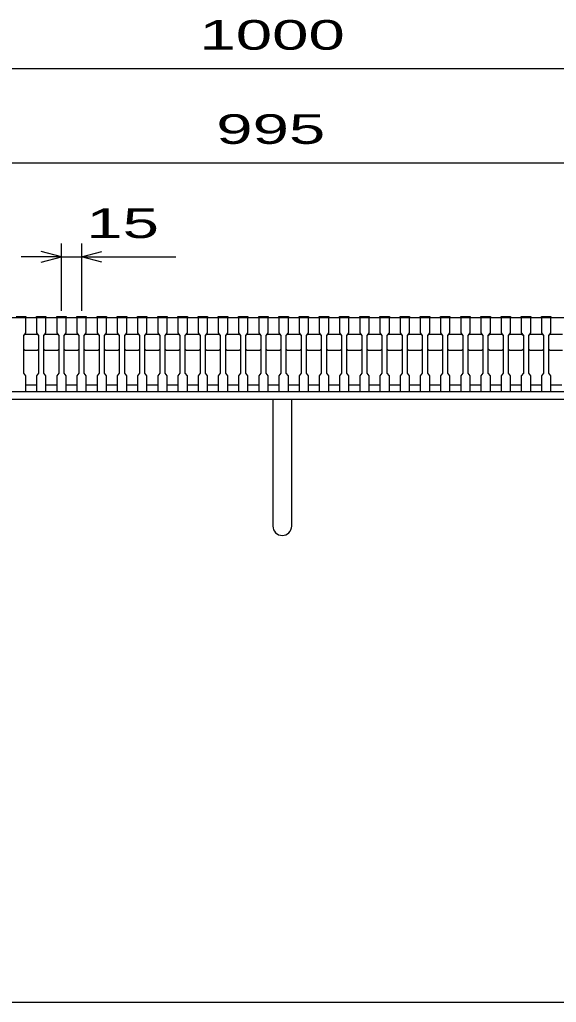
# Model space of a CAD drawing. Units: millimetres, scale not verified. Extents: x -1820 to 1731, y -1282 to 1054.
# Drawn here: x -1116 to -718, y -1146 to -416 of the extents above; entities that cross this region are included whole.
import ezdxf
from ezdxf.enums import TextEntityAlignment as Align

# ---------------------------------------------------------------- set-up
doc = ezdxf.new("R2010")
doc.units = ezdxf.units.MM
doc.header["$LTSCALE"] = 10
for name, color, linetype, lineweight in [('0_2', 150, 'Continuous', 25), ('16', 3, 'Continuous', 25), ('19', 6, 'Continuous', 25), ('22', 2, 'Continuous', 25)]:
    doc.layers.add(name, color=color, linetype=linetype, lineweight=lineweight)
doc.styles.add('ベクトル', font='')
doc.styles.get('ベクトル').set_extended_font_data('ベクトル')

msp = doc.modelspace()

# ---------------------------------------------------------------- linework, layer by layer
at = {"layer": '0_2'}
msp.add_line((1731, -1146.5), (-1729, -1146.5), dxfattribs=at)
at = {"layer": '16'}
for p, q in [((-1419, -637.5), (-424, -637.5)), ((-1119, -636.8), (-1112, -636.8)), ((-1112, -637.5), (-1119, -637.5)), ((-1112, -636.8), (-1112, -637.5)), ((-1112, -649), (-1112, -637.5)), ((-1104, -637.5), (-1104, -636.8)), ((-1104, -636.8), (-1097, -636.8)), ((-1104, -637.5), (-1104, -649)), ((-1097, -637.5), (-1104, -637.5)), ((-1097, -636.8), (-1097, -637.5)), ((-1097, -649), (-1097, -637.5)), ((-1089, -637.5), (-1089, -636.8)), ((-1089, -636.8), (-1082, -636.8)), ((-1089, -637.5), (-1089, -649)), ((-1082, -637.5), (-1089, -637.5)), ((-1082, -636.8), (-1082, -637.5)), ((-1082, -649), (-1082, -637.5)), ((-1074, -637.5), (-1074, -636.8)), ((-1074, -636.8), (-1067, -636.8)), ((-1074, -637.5), (-1074, -649)), ((-1067, -637.5), (-1074, -637.5)), ((-1067, -636.8), (-1067, -637.5)), ((-1067, -649), (-1067, -637.5)), ((-1059, -637.5), (-1059, -636.8)), ((-1059, -636.8), (-1052, -636.8)), ((-1059, -637.5), (-1059, -649)), ((-1052, -637.5), (-1059, -637.5)), ((-1052, -636.8), (-1052, -637.5)), ((-1052, -649), (-1052, -637.5)), ((-1044, -637.5), (-1044, -636.8)), ((-1044, -636.8), (-1037, -636.8)), ((-1044, -637.5), (-1044, -649)), ((-1037, -637.5), (-1044, -637.5)), ((-1037, -636.8), (-1037, -637.5)), ((-1037, -649), (-1037, -637.5)), ((-1029, -637.5), (-1029, -636.8)), ((-1029, -636.8), (-1022, -636.8)), ((-1029, -637.5), (-1029, -649)), ((-1022, -637.5), (-1029, -637.5)), ((-1022, -636.8), (-1022, -637.5)), ((-1022, -649), (-1022, -637.5)), ((-1014, -637.5), (-1014, -636.8)), ((-1014, -636.8), (-1007, -636.8)), ((-1014, -637.5), (-1014, -649)), ((-1007, -637.5), (-1014, -637.5)), ((-1007, -636.8), (-1007, -637.5)), ((-1007, -649), (-1007, -637.5)), ((-999, -637.5), (-999, -636.8)), ((-999, -636.8), (-992, -636.8)), ((-999, -637.5), (-999, -649)), ((-992, -637.5), (-999, -637.5)), ((-992, -636.8), (-992, -637.5)), ((-992, -649), (-992, -637.5)), ((-984, -637.5), (-984, -636.8)), ((-984, -636.8), (-977, -636.8)), ((-984, -637.5), (-984, -649)), ((-977, -637.5), (-984, -637.5)), ((-977, -636.8), (-977, -637.5)), ((-977, -649), (-977, -637.5)), ((-969, -637.5), (-969, -636.8)), ((-969, -636.8), (-962, -636.8)), ((-969, -637.5), (-969, -649)), ((-962, -637.5), (-969, -637.5)), ((-962, -636.8), (-962, -637.5)), ((-962, -649), (-962, -637.5)), ((-954, -637.5), (-954, -636.8)), ((-954, -636.8), (-947, -636.8)), ((-954, -637.5), (-954, -649)), ((-947, -637.5), (-954, -637.5)), ((-947, -636.8), (-947, -637.5)), ((-947, -649), (-947, -637.5)), ((-939, -637.5), (-939, -636.8)), ((-939, -636.8), (-932, -636.8)), ((-939, -637.5), (-939, -649)), ((-932, -637.5), (-939, -637.5)), ((-932, -636.8), (-932, -637.5)), ((-932, -649), (-932, -637.5)), ((-924, -637.5), (-924, -636.8)), ((-924, -636.8), (-917, -636.8)), ((-924, -637.5), (-924, -649)), ((-917, -637.5), (-924, -637.5)), ((-917, -636.8), (-917, -637.5)), ((-917, -649), (-917, -637.5)), ((-909, -637.5), (-909, -636.8)), ((-909, -636.8), (-902, -636.8)), ((-909, -637.5), (-909, -649)), ((-902, -637.5), (-909, -637.5)), ((-902, -636.8), (-902, -637.5)), ((-902, -649), (-902, -637.5)), ((-894, -637.5), (-894, -636.8)), ((-894, -636.8), (-887, -636.8)), ((-894, -637.5), (-894, -649)), ((-887, -637.5), (-894, -637.5)), ((-887, -636.8), (-887, -637.5)), ((-887, -649), (-887, -637.5)), ((-879, -637.5), (-879, -636.8)), ((-879, -636.8), (-872, -636.8)), ((-879, -637.5), (-879, -649)), ((-872, -637.5), (-879, -637.5)), ((-872, -636.8), (-872, -637.5)), ((-872, -649), (-872, -637.5)), ((-864, -637.5), (-864, -636.8)), ((-864, -636.8), (-857, -636.8)), ((-864, -637.5), (-864, -649)), ((-857, -637.5), (-864, -637.5)), ((-857, -636.8), (-857, -637.5)), ((-857, -649), (-857, -637.5)), ((-849, -637.5), (-849, -636.8)), ((-849, -636.8), (-842, -636.8)), ((-849, -637.5), (-849, -649)), ((-842, -637.5), (-849, -637.5)), ((-842, -636.8), (-842, -637.5)), ((-842, -649), (-842, -637.5)), ((-834, -637.5), (-834, -636.8)), ((-834, -636.8), (-827, -636.8)), ((-834, -637.5), (-834, -649)), ((-827, -637.5), (-834, -637.5)), ((-827, -636.8), (-827, -637.5)), ((-827, -649), (-827, -637.5)), ((-819, -637.5), (-819, -636.8)), ((-819, -636.8), (-812, -636.8)), ((-819, -637.5), (-819, -649)), ((-812, -637.5), (-819, -637.5)), ((-812, -636.8), (-812, -637.5)), ((-812, -649), (-812, -637.5)), ((-804, -637.5), (-804, -636.8)), ((-804, -636.8), (-797, -636.8)), ((-804, -637.5), (-804, -649)), ((-797, -637.5), (-804, -637.5)), ((-797, -636.8), (-797, -637.5)), ((-797, -649), (-797, -637.5)), ((-789, -637.5), (-789, -636.8)), ((-789, -636.8), (-782, -636.8)), ((-789, -637.5), (-789, -649)), ((-782, -637.5), (-789, -637.5)), ((-782, -636.8), (-782, -637.5)), ((-782, -649), (-782, -637.5)), ((-774, -637.5), (-774, -636.8)), ((-774, -636.8), (-767, -636.8)), ((-774, -637.5), (-774, -649)), ((-767, -637.5), (-774, -637.5)), ((-767, -636.8), (-767, -637.5)), ((-767, -649), (-767, -637.5)), ((-759, -637.5), (-759, -636.8)), ((-759, -636.8), (-752, -636.8)), ((-759, -637.5), (-759, -649)), ((-752, -637.5), (-759, -637.5)), ((-752, -636.8), (-752, -637.5)), ((-752, -649), (-752, -637.5)), ((-744, -637.5), (-744, -636.8)), ((-744, -636.8), (-737, -636.8)), ((-744, -637.5), (-744, -649)), ((-737, -637.5), (-744, -637.5)), ((-737, -636.8), (-737, -637.5)), ((-737, -649), (-737, -637.5)), ((-729, -637.5), (-729, -636.8)), ((-729, -636.8), (-722, -636.8)), ((-729, -637.5), (-729, -649)), ((-722, -637.5), (-729, -637.5)), ((-722, -636.8), (-722, -637.5)), ((-722, -649), (-722, -637.5)), ((-1113.5, -651), (-1112, -649)), ((-1104, -649), (-1102.5, -651)), ((-1098.5, -651), (-1097, -649)), ((-1089, -649), (-1087.5, -651)), ((-1083.5, -651), (-1082, -649)), ((-1074, -649), (-1072.5, -651)), ((-1068.5, -651), (-1067, -649)), ((-1059, -649), (-1057.5, -651)), ((-1053.5, -651), (-1052, -649)), ((-1044, -649), (-1042.5, -651)), ((-1038.5, -651), (-1037, -649)), ((-1029, -649), (-1027.5, -651)), ((-1023.5, -651), (-1022, -649)), ((-1014, -649), (-1012.5, -651)), ((-1008.5, -651), (-1007, -649)), ((-999, -649), (-997.5, -651)), ((-993.5, -651), (-992, -649)), ((-984, -649), (-982.5, -651)), ((-978.5, -651), (-977, -649)), ((-969, -649), (-967.5, -651)), ((-963.5, -651), (-962, -649)), ((-954, -649), (-952.5, -651)), ((-948.5, -651), (-947, -649)), ((-939, -649), (-937.5, -651)), ((-933.5, -651), (-932, -649)), ((-924, -649), (-922.5, -651)), ((-918.5, -651), (-917, -649)), ((-909, -649), (-907.5, -651)), ((-903.5, -651), (-902, -649)), ((-894, -649), (-892.5, -651)), ((-888.5, -651), (-887, -649)), ((-879, -649), (-877.5, -651)), ((-873.5, -651), (-872, -649)), ((-864, -649), (-862.5, -651)), ((-858.5, -651), (-857, -649)), ((-849, -649), (-847.5, -651)), ((-843.5, -651), (-842, -649)), ((-834, -649), (-832.5, -651)), ((-828.5, -651), (-827, -649)), ((-819, -649), (-817.5, -651)), ((-813.5, -651), (-812, -649)), ((-804, -649), (-802.5, -651)), ((-798.5, -651), (-797, -649)), ((-789, -649), (-787.5, -651)), ((-783.5, -651), (-782, -649)), ((-774, -649), (-772.5, -651)), ((-768.5, -651), (-767, -649)), ((-759, -649), (-757.5, -651)), ((-753.5, -651), (-752, -649)), ((-744, -649), (-742.5, -651)), ((-738.5, -651), (-737, -649)), ((-729, -649), (-727.5, -651)), ((-723.5, -651), (-722, -649)), ((-1113.5, -651), (-1112.5, -650)), ((-1113.5, -679), (-1113.5, -651)), ((-1112.5, -650), (-1103.5, -650)), ((-1103.5, -650), (-1102.5, -651)), ((-1102.5, -651), (-1102.5, -679)), ((-1098.5, -651), (-1097.5, -650)), ((-1098.5, -679), (-1098.5, -651)), ((-1097.5, -650), (-1088.5, -650)), ((-1088.5, -650), (-1087.5, -651)), ((-1087.5, -651), (-1087.5, -679)), ((-1083.5, -651), (-1082.5, -650)), ((-1083.5, -679), (-1083.5, -651)), ((-1082.5, -650), (-1073.5, -650)), ((-1073.5, -650), (-1072.5, -651)), ((-1072.5, -651), (-1072.5, -679)), ((-1068.5, -651), (-1067.5, -650)), ((-1068.5, -679), (-1068.5, -651)), ((-1067.5, -650), (-1058.5, -650)), ((-1058.5, -650), (-1057.5, -651)), ((-1057.5, -651), (-1057.5, -679)), ((-1053.5, -651), (-1052.5, -650)), ((-1053.5, -679), (-1053.5, -651)), ((-1052.5, -650), (-1043.5, -650)), ((-1043.5, -650), (-1042.5, -651)), ((-1042.5, -651), (-1042.5, -679)), ((-1038.5, -651), (-1037.5, -650)), ((-1038.5, -679), (-1038.5, -651)), ((-1037.5, -650), (-1028.5, -650)), ((-1028.5, -650), (-1027.5, -651)), ((-1027.5, -651), (-1027.5, -679)), ((-1023.5, -651), (-1022.5, -650)), ((-1023.5, -679), (-1023.5, -651)), ((-1022.5, -650), (-1013.5, -650)), ((-1013.5, -650), (-1012.5, -651)), ((-1012.5, -651), (-1012.5, -679)), ((-1008.5, -651), (-1007.5, -650)), ((-1008.5, -679), (-1008.5, -651)), ((-1007.5, -650), (-998.5, -650)), ((-998.5, -650), (-997.5, -651)), ((-997.5, -651), (-997.5, -679)), ((-993.5, -651), (-992.5, -650)), ((-993.5, -679), (-993.5, -651)), ((-992.5, -650), (-983.5, -650)), ((-983.5, -650), (-982.5, -651)), ((-982.5, -651), (-982.5, -679)), ((-978.5, -651), (-977.5, -650)), ((-978.5, -679), (-978.5, -651)), ((-977.5, -650), (-968.5, -650)), ((-968.5, -650), (-967.5, -651)), ((-967.5, -651), (-967.5, -679)), ((-963.5, -651), (-962.5, -650)), ((-963.5, -679), (-963.5, -651)), ((-962.5, -650), (-953.5, -650)), ((-953.5, -650), (-952.5, -651)), ((-952.5, -651), (-952.5, -679)), ((-948.5, -651), (-947.5, -650)), ((-948.5, -679), (-948.5, -651)), ((-947.5, -650), (-938.5, -650)), ((-938.5, -650), (-937.5, -651)), ((-937.5, -651), (-937.5, -679)), ((-933.5, -651), (-932.5, -650)), ((-933.5, -679), (-933.5, -651)), ((-932.5, -650), (-923.5, -650)), ((-923.5, -650), (-922.5, -651)), ((-922.5, -651), (-922.5, -679)), ((-918.5, -651), (-917.5, -650)), ((-918.5, -679), (-918.5, -651)), ((-917.5, -650), (-908.5, -650)), ((-908.5, -650), (-907.5, -651)), ((-907.5, -651), (-907.5, -679)), ((-903.5, -651), (-902.5, -650)), ((-903.5, -679), (-903.5, -651)), ((-902.5, -650), (-893.5, -650)), ((-893.5, -650), (-892.5, -651)), ((-892.5, -651), (-892.5, -679)), ((-888.5, -651), (-887.5, -650)), ((-888.5, -679), (-888.5, -651)), ((-887.5, -650), (-878.5, -650)), ((-878.5, -650), (-877.5, -651)), ((-877.5, -651), (-877.5, -679)), ((-873.5, -651), (-872.5, -650)), ((-873.5, -679), (-873.5, -651)), ((-872.5, -650), (-863.5, -650)), ((-863.5, -650), (-862.5, -651)), ((-862.5, -651), (-862.5, -679)), ((-858.5, -651), (-857.5, -650)), ((-858.5, -679), (-858.5, -651)), ((-857.5, -650), (-848.5, -650)), ((-848.5, -650), (-847.5, -651)), ((-847.5, -651), (-847.5, -679)), ((-843.5, -651), (-842.5, -650)), ((-843.5, -679), (-843.5, -651)), ((-842.5, -650), (-833.5, -650)), ((-833.5, -650), (-832.5, -651)), ((-832.5, -651), (-832.5, -679)), ((-828.5, -651), (-827.5, -650)), ((-828.5, -679), (-828.5, -651)), ((-827.5, -650), (-818.5, -650)), ((-818.5, -650), (-817.5, -651)), ((-817.5, -651), (-817.5, -679)), ((-813.5, -651), (-812.5, -650)), ((-813.5, -679), (-813.5, -651)), ((-812.5, -650), (-803.5, -650)), ((-803.5, -650), (-802.5, -651)), ((-802.5, -651), (-802.5, -679)), ((-798.5, -651), (-797.5, -650)), ((-798.5, -679), (-798.5, -651)), ((-797.5, -650), (-788.5, -650)), ((-788.5, -650), (-787.5, -651)), ((-787.5, -651), (-787.5, -679)), ((-783.5, -651), (-782.5, -650)), ((-783.5, -679), (-783.5, -651)), ((-782.5, -650), (-773.5, -650)), ((-773.5, -650), (-772.5, -651)), ((-772.5, -651), (-772.5, -679)), ((-768.5, -651), (-767.5, -650)), ((-768.5, -679), (-768.5, -651)), ((-767.5, -650), (-758.5, -650)), ((-758.5, -650), (-757.5, -651)), ((-757.5, -651), (-757.5, -679)), ((-753.5, -651), (-752.5, -650)), ((-753.5, -679), (-753.5, -651)), ((-752.5, -650), (-743.5, -650)), ((-743.5, -650), (-742.5, -651)), ((-742.5, -651), (-742.5, -679)), ((-738.5, -651), (-737.5, -650)), ((-738.5, -679), (-738.5, -651)), ((-737.5, -650), (-728.5, -650)), ((-728.5, -650), (-727.5, -651)), ((-727.5, -651), (-727.5, -679)), ((-723.5, -651), (-722.5, -650)), ((-723.5, -679), (-723.5, -651)), ((-722.5, -650), (-713.5, -650)), ((-1112.5, -662), (-1113.5, -661)), ((-1103.5, -662), (-1112.5, -662)), ((-1102.5, -661), (-1103.5, -662)), ((-1097.5, -662), (-1098.5, -661)), ((-1088.5, -662), (-1097.5, -662)), ((-1087.5, -661), (-1088.5, -662)), ((-1082.5, -662), (-1083.5, -661)), ((-1073.5, -662), (-1082.5, -662)), ((-1072.5, -661), (-1073.5, -662)), ((-1067.5, -662), (-1068.5, -661)), ((-1058.5, -662), (-1067.5, -662)), ((-1057.5, -661), (-1058.5, -662)), ((-1052.5, -662), (-1053.5, -661)), ((-1043.5, -662), (-1052.5, -662)), ((-1042.5, -661), (-1043.5, -662)), ((-1037.5, -662), (-1038.5, -661)), ((-1028.5, -662), (-1037.5, -662)), ((-1027.5, -661), (-1028.5, -662)), ((-1022.5, -662), (-1023.5, -661)), ((-1013.5, -662), (-1022.5, -662)), ((-1012.5, -661), (-1013.5, -662)), ((-1007.5, -662), (-1008.5, -661)), ((-998.5, -662), (-1007.5, -662)), ((-997.5, -661), (-998.5, -662)), ((-992.5, -662), (-993.5, -661)), ((-983.5, -662), (-992.5, -662)), ((-982.5, -661), (-983.5, -662)), ((-977.5, -662), (-978.5, -661)), ((-968.5, -662), (-977.5, -662)), ((-967.5, -661), (-968.5, -662)), ((-962.5, -662), (-963.5, -661)), ((-953.5, -662), (-962.5, -662)), ((-952.5, -661), (-953.5, -662)), ((-947.5, -662), (-948.5, -661)), ((-938.5, -662), (-947.5, -662)), ((-937.5, -661), (-938.5, -662)), ((-932.5, -662), (-933.5, -661)), ((-923.5, -662), (-932.5, -662)), ((-922.5, -661), (-923.5, -662)), ((-917.5, -662), (-918.5, -661)), ((-908.5, -662), (-917.5, -662)), ((-907.5, -661), (-908.5, -662)), ((-902.5, -662), (-903.5, -661)), ((-893.5, -662), (-902.5, -662)), ((-892.5, -661), (-893.5, -662)), ((-887.5, -662), (-888.5, -661)), ((-878.5, -662), (-887.5, -662)), ((-877.5, -661), (-878.5, -662)), ((-872.5, -662), (-873.5, -661)), ((-863.5, -662), (-872.5, -662)), ((-862.5, -661), (-863.5, -662)), ((-857.5, -662), (-858.5, -661)), ((-848.5, -662), (-857.5, -662)), ((-847.5, -661), (-848.5, -662)), ((-842.5, -662), (-843.5, -661)), ((-833.5, -662), (-842.5, -662)), ((-832.5, -661), (-833.5, -662)), ((-827.5, -662), (-828.5, -661)), ((-818.5, -662), (-827.5, -662)), ((-817.5, -661), (-818.5, -662)), ((-812.5, -662), (-813.5, -661)), ((-803.5, -662), (-812.5, -662)), ((-802.5, -661), (-803.5, -662)), ((-797.5, -662), (-798.5, -661)), ((-788.5, -662), (-797.5, -662)), ((-787.5, -661), (-788.5, -662)), ((-782.5, -662), (-783.5, -661)), ((-773.5, -662), (-782.5, -662)), ((-772.5, -661), (-773.5, -662)), ((-767.5, -662), (-768.5, -661)), ((-758.5, -662), (-767.5, -662)), ((-757.5, -661), (-758.5, -662)), ((-752.5, -662), (-753.5, -661)), ((-743.5, -662), (-752.5, -662)), ((-742.5, -661), (-743.5, -662)), ((-737.5, -662), (-738.5, -661)), ((-728.5, -662), (-737.5, -662)), ((-727.5, -661), (-728.5, -662)), ((-722.5, -662), (-723.5, -661)), ((-713.5, -662), (-722.5, -662)), ((-1112, -681), (-1113.5, -679)), ((-1102.5, -679), (-1104, -681)), ((-1097, -681), (-1098.5, -679)), ((-1087.5, -679), (-1089, -681)), ((-1082, -681), (-1083.5, -679)), ((-1072.5, -679), (-1074, -681)), ((-1067, -681), (-1068.5, -679)), ((-1057.5, -679), (-1059, -681)), ((-1052, -681), (-1053.5, -679)), ((-1042.5, -679), (-1044, -681)), ((-1037, -681), (-1038.5, -679)), ((-1027.5, -679), (-1029, -681)), ((-1022, -681), (-1023.5, -679)), ((-1012.5, -679), (-1014, -681)), ((-1007, -681), (-1008.5, -679)), ((-997.5, -679), (-999, -681)), ((-992, -681), (-993.5, -679)), ((-982.5, -679), (-984, -681)), ((-977, -681), (-978.5, -679)), ((-967.5, -679), (-969, -681)), ((-962, -681), (-963.5, -679)), ((-952.5, -679), (-954, -681)), ((-947, -681), (-948.5, -679)), ((-937.5, -679), (-939, -681)), ((-932, -681), (-933.5, -679)), ((-922.5, -679), (-924, -681)), ((-917, -681), (-918.5, -679)), ((-907.5, -679), (-909, -681)), ((-902, -681), (-903.5, -679)), ((-892.5, -679), (-894, -681)), ((-887, -681), (-888.5, -679)), ((-877.5, -679), (-879, -681)), ((-872, -681), (-873.5, -679)), ((-862.5, -679), (-864, -681)), ((-857, -681), (-858.5, -679)), ((-847.5, -679), (-849, -681)), ((-842, -681), (-843.5, -679)), ((-832.5, -679), (-834, -681)), ((-827, -681), (-828.5, -679)), ((-817.5, -679), (-819, -681)), ((-812, -681), (-813.5, -679)), ((-802.5, -679), (-804, -681)), ((-797, -681), (-798.5, -679)), ((-787.5, -679), (-789, -681)), ((-782, -681), (-783.5, -679)), ((-772.5, -679), (-774, -681)), ((-767, -681), (-768.5, -679)), ((-757.5, -679), (-759, -681)), ((-752, -681), (-753.5, -679)), ((-742.5, -679), (-744, -681)), ((-737, -681), (-738.5, -679)), ((-727.5, -679), (-729, -681)), ((-722, -681), (-723.5, -679)), ((-1112, -692.5), (-1112, -681)), ((-1104, -681), (-1104, -692.5)), ((-1097, -692.5), (-1097, -681)), ((-1089, -681), (-1089, -692.5)), ((-1082, -692.5), (-1082, -681)), ((-1074, -681), (-1074, -692.5)), ((-1067, -692.5), (-1067, -681)), ((-1059, -681), (-1059, -692.5)), ((-1052, -692.5), (-1052, -681)), ((-1044, -681), (-1044, -692.5)), ((-1037, -692.5), (-1037, -681)), ((-1029, -681), (-1029, -692.5)), ((-1022, -692.5), (-1022, -681)), ((-1014, -681), (-1014, -692.5)), ((-1007, -692.5), (-1007, -681)), ((-999, -681), (-999, -692.5)), ((-992, -692.5), (-992, -681)), ((-984, -681), (-984, -692.5)), ((-977, -692.5), (-977, -681)), ((-969, -681), (-969, -692.5)), ((-962, -692.5), (-962, -681)), ((-954, -681), (-954, -692.5)), ((-947, -692.5), (-947, -681)), ((-939, -681), (-939, -692.5)), ((-932, -692.5), (-932, -681)), ((-924, -681), (-924, -692.5)), ((-917, -692.5), (-917, -681)), ((-909, -681), (-909, -692.5)), ((-902, -692.5), (-902, -681)), ((-894, -681), (-894, -692.5)), ((-887, -692.5), (-887, -681)), ((-879, -681), (-879, -692.5)), ((-872, -692.5), (-872, -681)), ((-864, -681), (-864, -692.5)), ((-857, -692.5), (-857, -681)), ((-849, -681), (-849, -692.5)), ((-842, -692.5), (-842, -681)), ((-834, -681), (-834, -692.5)), ((-827, -692.5), (-827, -681)), ((-819, -681), (-819, -692.5)), ((-812, -692.5), (-812, -681)), ((-804, -681), (-804, -692.5)), ((-797, -692.5), (-797, -681)), ((-789, -681), (-789, -692.5)), ((-782, -692.5), (-782, -681)), ((-774, -681), (-774, -692.5)), ((-767, -692.5), (-767, -681)), ((-759, -681), (-759, -692.5)), ((-752, -692.5), (-752, -681)), ((-744, -681), (-744, -692.5)), ((-737, -692.5), (-737, -681)), ((-729, -681), (-729, -692.5)), ((-722, -692.5), (-722, -681)), ((-1119, -692.5), (-1112, -692.5)), ((-1112, -687.5), (-1104, -687.5)), ((-1104, -692.5), (-1097, -692.5)), ((-1097, -687.5), (-1089, -687.5)), ((-1089, -692.5), (-1082, -692.5)), ((-1082, -687.5), (-1074, -687.5)), ((-1074, -692.5), (-1067, -692.5)), ((-1067, -687.5), (-1059, -687.5)), ((-1059, -692.5), (-1052, -692.5)), ((-1052, -687.5), (-1044, -687.5)), ((-1044, -692.5), (-1037, -692.5)), ((-1037, -687.5), (-1029, -687.5)), ((-1029, -692.5), (-1022, -692.5)), ((-1022, -687.5), (-1014, -687.5)), ((-1014, -692.5), (-1007, -692.5)), ((-1007, -687.5), (-999, -687.5)), ((-999, -692.5), (-992, -692.5)), ((-992, -687.5), (-984, -687.5)), ((-984, -692.5), (-977, -692.5)), ((-977, -687.5), (-969, -687.5)), ((-969, -692.5), (-962, -692.5)), ((-962, -687.5), (-954, -687.5)), ((-954, -692.5), (-947, -692.5)), ((-947, -687.5), (-939, -687.5)), ((-939, -692.5), (-932, -692.5)), ((-932, -687.5), (-924, -687.5)), ((-924, -692.5), (-917, -692.5)), ((-917, -687.5), (-909, -687.5)), ((-909, -692.5), (-902, -692.5)), ((-902, -687.5), (-894, -687.5)), ((-894, -692.5), (-887, -692.5)), ((-887, -687.5), (-879, -687.5)), ((-879, -692.5), (-872, -692.5)), ((-872, -687.5), (-864, -687.5)), ((-864, -692.5), (-857, -692.5)), ((-857, -687.5), (-849, -687.5)), ((-849, -692.5), (-842, -692.5)), ((-842, -687.5), (-834, -687.5)), ((-834, -692.5), (-827, -692.5)), ((-827, -687.5), (-819, -687.5)), ((-819, -692.5), (-812, -692.5)), ((-812, -687.5), (-804, -687.5)), ((-804, -692.5), (-797, -692.5)), ((-797, -687.5), (-789, -687.5)), ((-789, -692.5), (-782, -692.5)), ((-782, -687.5), (-774, -687.5)), ((-774, -692.5), (-767, -692.5)), ((-767, -687.5), (-759, -687.5)), ((-759, -692.5), (-752, -692.5)), ((-752, -687.5), (-744, -687.5)), ((-744, -692.5), (-737, -692.5)), ((-737, -687.5), (-729, -687.5)), ((-729, -692.5), (-722, -692.5)), ((-722, -687.5), (-714, -687.5))]:
    msp.add_line(p, q, dxfattribs=at)
at = {"layer": '19'}
for p, q in [((-1421.5, -692.5), (-421.5, -692.5)), ((-421.5, -698.5), (-1421.5, -698.5)), ((-928.5, -698.5), (-928.5, -792.5)), ((-914.5, -792.5), (-914.5, -698.5))]:
    msp.add_line(p, q, dxfattribs=at)
msp.add_arc((-921.5, -792.5), 7, 180, 0, dxfattribs=at)
at = {"layer": '22', "color": 4}
for p, q in [((-1421.5, -452.5), (-421.5, -452.5)), ((-1419, -522.5), (-424, -522.5)), ((-1085.5, -632.5), (-1085.5, -582.5)), ((-1070.5, -582.5), (-1070.5, -632.5)), ((-1085.5, -592.5), (-1100.5, -588.5)), ((-1070.5, -592.5), (-1055.5, -588.5)), ((-1085.5, -592.5), (-1115.5, -592.5)), ((-1100.5, -596.5), (-1085.5, -592.5)), ((-1085.5, -592.5), (-1070.5, -592.5)), ((-1055.5, -596.5), (-1070.5, -592.5)), ((-1070.5, -592.5), (-1000.5, -592.5))]:
    msp.add_line(p, q, dxfattribs=at)

# ---------------------------------------------------------------- texts
at = {"layer": '22', "style": 'ベクトル', "width": 1.65}
for s, p in [(' 1000 ', (-996.5, -427.5)), (' 995 ', (-984, -497.5)), (' 15 ', (-1080.5, -567.5))]:
    msp.add_text(s, height=21.99, dxfattribs=at).set_placement(p, align=Align.MIDDLE_LEFT)

doc.saveas('drawing.dxf')
